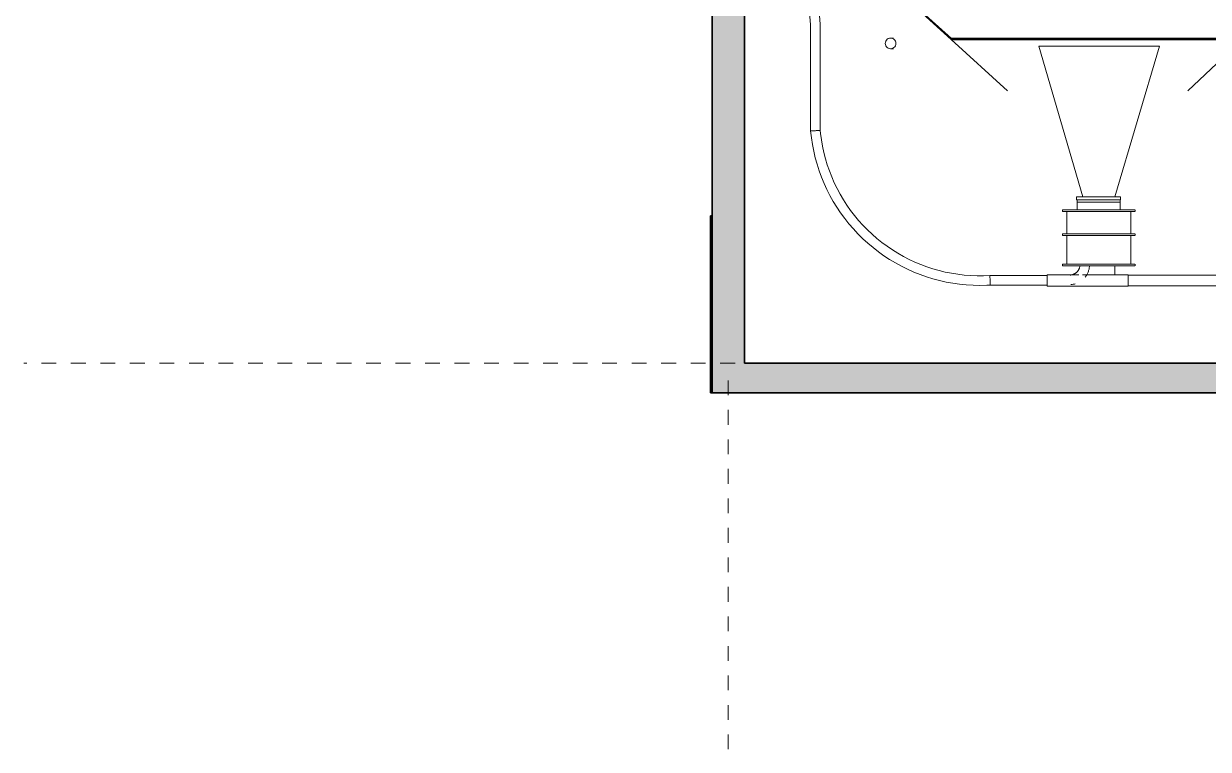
# Model space of a CAD drawing. Header units: metres. Extents: x -3 to 141, y -7 to 15.
# Drawn here: x 55.28 to 63.31, y -5.9 to -0.98 of the extents above; entities that cross this region are included whole.
import ezdxf

# ---------------------------------------------------------------- set-up
doc = ezdxf.new("R2010")
doc.units = ezdxf.units.M
doc.linetypes.add('Centre', pattern=[0.03175, 0.00635, -0.00475, 0.0159, -0.00475])
doc.linetypes.add('Grid Line', pattern=[0.022225, 0.0127, -0.003175, 0.003175, -0.003175])
for name, color, linetype, lineweight in [('A-FLOR', 7, 'Continuous', 9), ('A-FLOR-LEVL', 7, 'Continuous', 9), ('A-FLOR-PATT', 7, 'Continuous', 35), ('A-GENM', 7, 'Continuous', 9), ('A-WALL-PATT', 7, 'Continuous', 35), ('I-WALL', 7, 'Continuous', 9), ('M-EQPM', 7, 'Continuous', 9), ('P-PIPE', 7, 'Continuous', 9), ('S-GRID', 7, 'Continuous', 9)]:
    doc.layers.add(name, color=color, linetype=linetype, lineweight=lineweight)

# ---------------------------------------------------------------- blocks, each defined once
blk = doc.blocks.new('M_Estanque Alimentación - M_Estanque Alimentación-2947143-Sección 03')
at = {"layer": 'A-GENM', "lineweight": 25}
for p, q in [((-5.8881, 0.2638), (-5.8981, 0.2638)), ((-5.8981, 0.2638), (-4.4047, -1.0912)), ((-4.4024, -1.0842), (-5.8881, 0.2638)), ((-0.9986, 0.2638), (-2.4355, -1.0842)), ((-2.4329, -1.0912), (-0.9886, 0.2638)), ((-0.9886, 0.2638), (-0.9986, 0.2638)), ((-4.4047, -1.0912), (-2.4329, -1.0912)), ((-2.4355, -1.0842), (-4.4024, -1.0842))]:
    blk.add_line(p, q, dxfattribs=at)
at = {"layer": 'A-GENM', "color": 8, "true_color": 0x808080}
for p, q in [((-4.0228, -1.4377), (-4.4047, -1.0912)), ((-2.4329, -1.0912), (-2.8022, -1.4377)), ((-3.8105, -1.1352), (-2.9938, -1.1352)), ((-3.8105, -1.1352), (-3.5127, -2.157)), ((-3.2953, -2.157), (-2.9938, -1.1352)), ((-3.5567, -2.1776), (-3.5567, -2.157)), ((-3.2584, -2.157), (-3.5567, -2.157)), ((-3.2584, -2.157), (-3.2584, -2.1776)), ((-3.5567, -2.1776), (-3.5505, -2.1776))]:
    blk.add_line(p, q, dxfattribs=at)
blk = doc.blocks.new('M_Equipo Salida estanque - M_Equipo Salida estanque-2986993-Sección 03')
at = {"layer": 'M-EQPM'}
for p, q in [((-3.6502, -2.2441), (-3.6502, -2.2558)), ((-3.644, -2.2441), (-3.6499, -2.2441)), ((-3.6259, -2.2441), (-3.644, -2.2441)), ((-3.551, -2.2441), (-3.6259, -2.2441)), ((-3.5505, -2.194), (-3.5505, -2.1768)), ((-3.2592, -2.1768), (-3.5505, -2.1768)), ((-3.2592, -2.194), (-3.5505, -2.194)), ((-3.5505, -2.2441), (-3.5505, -2.194)), ((-3.5185, -2.2441), (-3.5505, -2.2441)), ((-3.5113, -2.2441), (-3.5189, -2.2441)), ((-3.4049, -2.2441), (-3.5113, -2.2441)), ((-3.2985, -2.2441), (-3.4049, -2.2441)), ((-3.2909, -2.2441), (-3.2985, -2.2441)), ((-3.2592, -2.2441), (-3.2913, -2.2441)), ((-3.2592, -2.1768), (-3.2592, -2.194)), ((-3.2592, -2.194), (-3.2592, -2.2441)), ((-3.1839, -2.2441), (-3.2588, -2.2441)), ((-3.1658, -2.2441), (-3.1839, -2.2441)), ((-3.1598, -2.2441), (-3.1658, -2.2441)), ((-3.1596, -2.2558), (-3.1596, -2.2441)), ((-3.644, -2.2558), (-3.6499, -2.2558)), ((-3.6259, -2.2558), (-3.644, -2.2558)), ((-3.5113, -2.2558), (-3.6259, -2.2558)), ((-3.6213, -2.2558), (-3.6213, -2.4075)), ((-3.4049, -2.2558), (-3.5113, -2.2558)), ((-3.2985, -2.2558), (-3.4049, -2.2558)), ((-3.1839, -2.2558), (-3.2985, -2.2558)), ((-3.1884, -2.4075), (-3.1884, -2.2558)), ((-3.1658, -2.2558), (-3.1839, -2.2558)), ((-3.1598, -2.2558), (-3.1658, -2.2558)), ((-3.6502, -2.4075), (-3.6502, -2.4191)), ((-3.644, -2.4075), (-3.6499, -2.4075)), ((-3.6259, -2.4075), (-3.644, -2.4075)), ((-3.5113, -2.4075), (-3.6259, -2.4075)), ((-3.4049, -2.4075), (-3.5113, -2.4075)), ((-3.2985, -2.4075), (-3.4049, -2.4075)), ((-3.1839, -2.4075), (-3.2985, -2.4075)), ((-3.1658, -2.4075), (-3.1839, -2.4075)), ((-3.1598, -2.4075), (-3.1658, -2.4075)), ((-3.1596, -2.4191), (-3.1596, -2.4075)), ((-3.644, -2.4191), (-3.6499, -2.4191)), ((-3.6259, -2.4191), (-3.644, -2.4191)), ((-3.5113, -2.4191), (-3.6259, -2.4191)), ((-3.6213, -2.4191), (-3.6213, -2.6134)), ((-3.4049, -2.4191), (-3.5113, -2.4191)), ((-3.2985, -2.4191), (-3.4049, -2.4191)), ((-3.1839, -2.4191), (-3.2985, -2.4191)), ((-3.1884, -2.6134), (-3.1884, -2.4191)), ((-3.1658, -2.4191), (-3.1839, -2.4191)), ((-3.1598, -2.4191), (-3.1658, -2.4191)), ((-3.6502, -2.6134), (-3.6502, -2.6251)), ((-3.644, -2.6134), (-3.6499, -2.6134)), ((-3.644, -2.6251), (-3.6499, -2.6251)), ((-3.6259, -2.6134), (-3.644, -2.6134)), ((-3.6259, -2.6251), (-3.644, -2.6251)), ((-3.5113, -2.6134), (-3.6259, -2.6134)), ((-3.5113, -2.6251), (-3.6259, -2.6251)), ((-3.4049, -2.6134), (-3.5113, -2.6134)), ((-3.4049, -2.6251), (-3.5113, -2.6251)), ((-3.2985, -2.6134), (-3.4049, -2.6134)), ((-3.2985, -2.6251), (-3.4049, -2.6251)), ((-3.1839, -2.6134), (-3.2985, -2.6134)), ((-3.1839, -2.6251), (-3.2985, -2.6251)), ((-3.2967, -2.6867), (-3.2967, -2.6251)), ((-3.1658, -2.6134), (-3.1839, -2.6134)), ((-3.1658, -2.6251), (-3.1839, -2.6251)), ((-3.1598, -2.6134), (-3.1658, -2.6134)), ((-3.1598, -2.6251), (-3.1658, -2.6251)), ((-3.1596, -2.6251), (-3.1596, -2.6134)), ((-3.5413, -2.6867), (-3.755, -2.6867)), ((-3.755, -2.6867), (-3.755, -2.7618)), ((-3.5978, -2.6867), (-3.5976, -2.691)), ((-3.2049, -2.6867), (-3.515, -2.6867)), ((-3.2049, -2.6867), (-3.2049, -2.6876)), ((-3.2049, -2.6887), (-3.2049, -2.6973)), ((-3.2049, -2.6985), (-3.2049, -2.7143)), ((-3.2049, -2.7144), (-3.2049, -2.7605)), ((-3.755, -2.7618), (-3.2049, -2.7618)), ((-3.2049, -2.7608), (-3.2049, -2.7618))]:
    blk.add_line(p, q, dxfattribs=at)
at = {"layer": 'M-EQPM', "flags": 128}
for points in [[(-3.5335, -2.6254), (-3.5336, -2.6269), (-3.534, -2.6296), (-3.5345, -2.6323), (-3.535, -2.6349), (-3.5357, -2.6375), (-3.5365, -2.6401), (-3.5374, -2.6427), (-3.5384, -2.6452), (-3.5395, -2.6476), (-3.5407, -2.6501), (-3.542, -2.6525), (-3.5433, -2.6548), (-3.5448, -2.657), (-3.5464, -2.6593), (-3.548, -2.6614), (-3.5497, -2.6635), (-3.5515, -2.6655), (-3.5534, -2.6674), (-3.5554, -2.6693), (-3.5574, -2.671), (-3.5596, -2.6727), (-3.5617, -2.6743), (-3.564, -2.6759), (-3.5663, -2.6773), (-3.5686, -2.6786), (-3.571, -2.6799), (-3.5735, -2.681), (-3.576, -2.682), (-3.5785, -2.683), (-3.5811, -2.6838), (-3.5837, -2.6846), (-3.5863, -2.6852), (-3.5889, -2.6857), (-3.5916, -2.6861), (-3.5943, -2.6864), (-3.597, -2.6866), (-3.5978, -2.6867)], [(-3.497, -2.7017), (-3.495, -2.6991), (-3.4919, -2.6948), (-3.4889, -2.6904), (-3.4862, -2.6858), (-3.4836, -2.6812), (-3.4812, -2.6765), (-3.479, -2.6716), (-3.477, -2.6667), (-3.4752, -2.6617), (-3.4736, -2.6567), (-3.4722, -2.6516), (-3.471, -2.6464), (-3.47, -2.6412), (-3.4693, -2.6359), (-3.4687, -2.6307), (-3.4683, -2.6254), (-3.4683, -2.6254)], [(-3.5949, -2.7516), (-3.5897, -2.7513), (-3.5844, -2.7507), (-3.5791, -2.75), (-3.5739, -2.749), (-3.5687, -2.7478), (-3.5651, -2.7469)]]:
    blk.add_lwpolyline(points, dxfattribs=at)
blk = doc.blocks.new('M_Tramo tube Alim-01 - M_Tramo tube Alim-01-2962886-Sección 03')
at = {"layer": 'P-PIPE'}
for p, q in [((-6.6617, 0.4521), (-6.6677, 0.3874)), ((-5.8256, 0.0144), (-5.8101, 0)), ((-5.3579, -1.0482), (-5.3579, -1.7104)), ((-5.2929, -1.7074), (-5.2929, -1.0482)), ((-3.7547, -2.6903), (-4.1428, -2.6903)), ((-4.1408, -2.7553), (-3.7547, -2.7553))]:
    blk.add_line(p, q, dxfattribs=at)
at = {"layer": 'P-PIPE', "flags": 128}
for points in [[(-6.0256, 0.2442), (-6.0368, 0.2511), (-6.0894, 0.2806), (-6.1431, 0.3079), (-6.1979, 0.3331), (-6.2536, 0.3561), (-6.3102, 0.3768), (-6.3675, 0.3952), (-6.4256, 0.4113), (-6.4843, 0.4251), (-6.5434, 0.4365), (-6.603, 0.4456), (-6.6617, 0.4521)], [(-6.6677, 0.3874), (-6.6104, 0.381), (-6.5534, 0.3723), (-6.4968, 0.3613), (-6.4406, 0.3481), (-6.3851, 0.3326), (-6.3302, 0.3149), (-6.2761, 0.2951), (-6.2228, 0.2731), (-6.1704, 0.2489), (-6.119, 0.2227), (-6.0687, 0.1945), (-6.0256, 0.1679)], [(-5.2929, -1.0482), (-5.2941, -0.988), (-5.2977, -0.9278), (-5.3037, -0.8679), (-5.3121, -0.8082), (-5.3229, -0.7489), (-5.336, -0.6901), (-5.3515, -0.6318), (-5.3693, -0.5743), (-5.3894, -0.5175), (-5.4118, -0.4615), (-5.4364, -0.4065), (-5.4631, -0.3525), (-5.492, -0.2996), (-5.523, -0.2479), (-5.556, -0.1975), (-5.591, -0.1484), (-5.628, -0.1008), (-5.6668, -0.0547), (-5.7074, -0.0102), (-5.7498, 0.0326), (-5.7939, 0.0737), (-5.8256, 0.101)], [(-5.8056, -0.0043), (-5.7943, -0.0148), (-5.7538, -0.0558), (-5.7149, -0.0985), (-5.6778, -0.1426), (-5.6425, -0.1882), (-5.609, -0.2351), (-5.5775, -0.2834), (-5.5479, -0.3329), (-5.5202, -0.3835), (-5.4947, -0.4352), (-5.4712, -0.4879), (-5.4499, -0.5414), (-5.4307, -0.5958), (-5.4137, -0.6509), (-5.3989, -0.7066), (-5.3864, -0.7629), (-5.3761, -0.8197), (-5.3681, -0.8768), (-5.3624, -0.9341), (-5.359, -0.9917), (-5.3579, -1.0482)], [(-5.3579, -1.7104), (-5.3527, -1.7562), (-5.3458, -1.8017), (-5.3371, -1.8469), (-5.3265, -1.8918), (-5.3142, -1.9362), (-5.3001, -1.98), (-5.2842, -2.0233), (-5.2667, -2.0659), (-5.2474, -2.1077), (-5.2265, -2.1488), (-5.204, -2.1889), (-5.1799, -2.2282), (-5.1542, -2.2664), (-5.127, -2.3036), (-5.0984, -2.3397), (-5.0683, -2.3746), (-5.0369, -2.4083), (-5.0041, -2.4407), (-4.9701, -2.4717), (-4.9348, -2.5014), (-4.8984, -2.5296), (-4.8609, -2.5564), (-4.8224, -2.5816), (-4.7829, -2.6053), (-4.7424, -2.6274), (-4.7011, -2.6478), (-4.6591, -2.6666), (-4.6163, -2.6837), (-4.5729, -2.699), (-4.5288, -2.7126), (-4.4843, -2.7245), (-4.4394, -2.7345), (-4.394, -2.7427), (-4.3484, -2.7491), (-4.3026, -2.7537), (-4.2566, -2.7565), (-4.2105, -2.7574), (-4.1645, -2.7565), (-4.1408, -2.7553)], [(-4.1428, -2.6903), (-4.1862, -2.6921), (-4.2297, -2.6922), (-4.2731, -2.6906), (-4.3164, -2.6872), (-4.3596, -2.6822), (-4.4025, -2.6754), (-4.4452, -2.6668), (-4.4874, -2.6566), (-4.5292, -2.6447), (-4.5705, -2.6312), (-4.6112, -2.6159), (-4.6513, -2.5991), (-4.6907, -2.5807), (-4.7293, -2.5608), (-4.7671, -2.5393), (-4.804, -2.5163), (-4.8399, -2.4918), (-4.8749, -2.466), (-4.9087, -2.4387), (-4.9415, -2.4101), (-4.9731, -2.3803), (-5.0034, -2.3492), (-5.0325, -2.3169), (-5.0603, -2.2835), (-5.0868, -2.2489), (-5.1118, -2.2134), (-5.1354, -2.1769), (-5.1575, -2.1395), (-5.1781, -2.1012), (-5.1971, -2.0621), (-5.2146, -2.0223), (-5.2304, -1.9818), (-5.2447, -1.9408), (-5.2572, -1.8992), (-5.2681, -1.8571), (-5.2773, -1.8146), (-5.2848, -1.7718), (-5.2906, -1.7287), (-5.2929, -1.7074)]]:
    blk.add_lwpolyline(points, dxfattribs=at)
at = {"layer": 'P-PIPE'}
for points in [[(-5.3579, -1.7104), (-5.3579, -1.7104), (-5.3565, -1.7103), (-5.3507, -1.7101), (-5.3419, -1.7096), (-5.3311, -1.7091), (-5.3196, -1.7086), (-5.3088, -1.7081), (-5.2999, -1.7077), (-5.2942, -1.7074), (-5.2929, -1.7074), (-5.2929, -1.7074)], [(-4.1408, -2.7553), (-4.1408, -2.7553), (-4.1408, -2.7539), (-4.141, -2.7482), (-4.1412, -2.7393), (-4.1416, -2.7285), (-4.1419, -2.717), (-4.1423, -2.7062), (-4.1425, -2.6973), (-4.1427, -2.6916), (-4.1428, -2.6903), (-4.1428, -2.6903)]]:
    blk.add_open_spline(points, degree=3, dxfattribs=at)

msp = doc.modelspace()

# ---------------------------------------------------------------- hatches: boundary and pattern name
at = {"layer": 'A-FLOR-PATT', "lineweight": 9, "true_color": 0x9a9a9a}
msp.add_hatch(color=253, dxfattribs=at).paths.add_polyline_path([(82.0781, -3.4853), (83.768, -3.4853), (83.768, -3.2853), (60.1643, -3.2853), (60.1643, -3.4853), (78.6153, -3.4853)])
at = {"layer": 'A-WALL-PATT', "lineweight": 9, "true_color": 0x9a9a9a}
msp.add_hatch(color=253, dxfattribs=at).paths.add_polyline_path([(60.1643, -3.4853), (60.1643, 0), (60.1443, 0), (60.1443, -0.2), (59.9443, -0.2), (59.9443, -3.4853)])
at = {"layer": 'I-WALL', "true_color": 0x9a9a9a}
msp.add_hatch(color=253, dxfattribs=at).paths.add_polyline_path([(59.9443, -3.4853), (59.9443, -2.2853), (59.9343, -2.2853), (59.9343, -3.4853)])

# ---------------------------------------------------------------- linework, layer by layer
at = {"layer": 'A-FLOR', "lineweight": 35}
for p, q in [((65.2744, -3.2853), (60.1643, -3.2853)), ((60.1643, -3.4853), (83.768, -3.4853))]:
    msp.add_line(p, q, dxfattribs=at)
at = {"layer": 'A-FLOR-LEVL', "color": 253, "linetype": 'Centre', "true_color": 0xaaaaaa}
msp.add_line((88.0999, -3.2853), (55.2795, -3.2853), dxfattribs=at)
at = {"layer": 'I-WALL', "lineweight": 35}
for p, q in [((60.1643, -3.2853), (60.1643, 0)), ((59.9443, -3.4853), (59.9443, -0.2)), ((59.9343, -2.2853), (59.9343, -3.4853)), ((59.9443, -2.2853), (59.9343, -2.2853)), ((59.9343, -3.4853), (60.1643, -3.4853))]:
    msp.add_line(p, q, dxfattribs=at)
at = {"layer": 'P-PIPE'}
for p, q in [((61.1746, -1.0809), (61.1542, -1.0809)), ((61.177, -1.0889), (61.17, -1.0845)), ((61.1827, -1.0946), (61.177, -1.0889)), ((61.1871, -1.1016), (61.1827, -1.0946)), ((61.1898, -1.1093), (61.1871, -1.1016)), ((61.1907, -1.1174), (61.1898, -1.1093)), ((61.1898, -1.1255), (61.1907, -1.1174)), ((61.1542, -1.1539), (61.1746, -1.1539)), ((61.17, -1.1503), (61.177, -1.1459)), ((61.1871, -1.1332), (61.1898, -1.1255)), ((63.8483, -2.6875), (62.7607, -2.6875)), ((62.7607, -2.6982), (62.7607, -2.6993)), ((62.7607, -2.7605), (63.8483, -2.7605))]:
    msp.add_line(p, q, dxfattribs=at)
at = {"layer": 'P-PIPE', "flags": 128}
for points in [[(61.1542, -1.0809), (61.1461, -1.0818), (61.1383, -1.0845), (61.1314, -1.0889), (61.1256, -1.0946), (61.1213, -1.1016), (61.1186, -1.1093), (61.1177, -1.1174)], [(61.1177, -1.1174), (61.1186, -1.1255), (61.1213, -1.1332), (61.1256, -1.1402), (61.1314, -1.1459), (61.1383, -1.1503), (61.1461, -1.153), (61.1542, -1.1539)], [(61.17, -1.0845), (61.1623, -1.0818), (61.1542, -1.0809)], [(61.1542, -1.1539), (61.1623, -1.153), (61.17, -1.1503)], [(61.177, -1.1459), (61.1827, -1.1402), (61.1871, -1.1332)]]:
    msp.add_lwpolyline(points, dxfattribs=at)
at = {"layer": 'S-GRID', "color": 254, "linetype": 'Grid Line', "true_color": 0xd4d4d4}
msp.add_line((60.0543, -5.9011), (60.0543, -3.4011), dxfattribs=at)

# ---------------------------------------------------------------- block references
at = {"layer": 'A-GENM', "color": 8, "true_color": 0x808080}
msp.add_blockref('M_Estanque Alimentación - M_Estanque Alimentación-2947143-Sección 03', (65.9699, 0), dxfattribs=at)
at = {"layer": 'M-EQPM'}
msp.add_blockref('M_Equipo Salida estanque - M_Equipo Salida estanque-2986993-Sección 03', (65.9699, 0), dxfattribs=at)
at = {"layer": 'P-PIPE'}
msp.add_blockref('M_Tramo tube Alim-01 - M_Tramo tube Alim-01-2962886-Sección 03', (65.9699, 0), dxfattribs=at)

doc.saveas('drawing.dxf')
